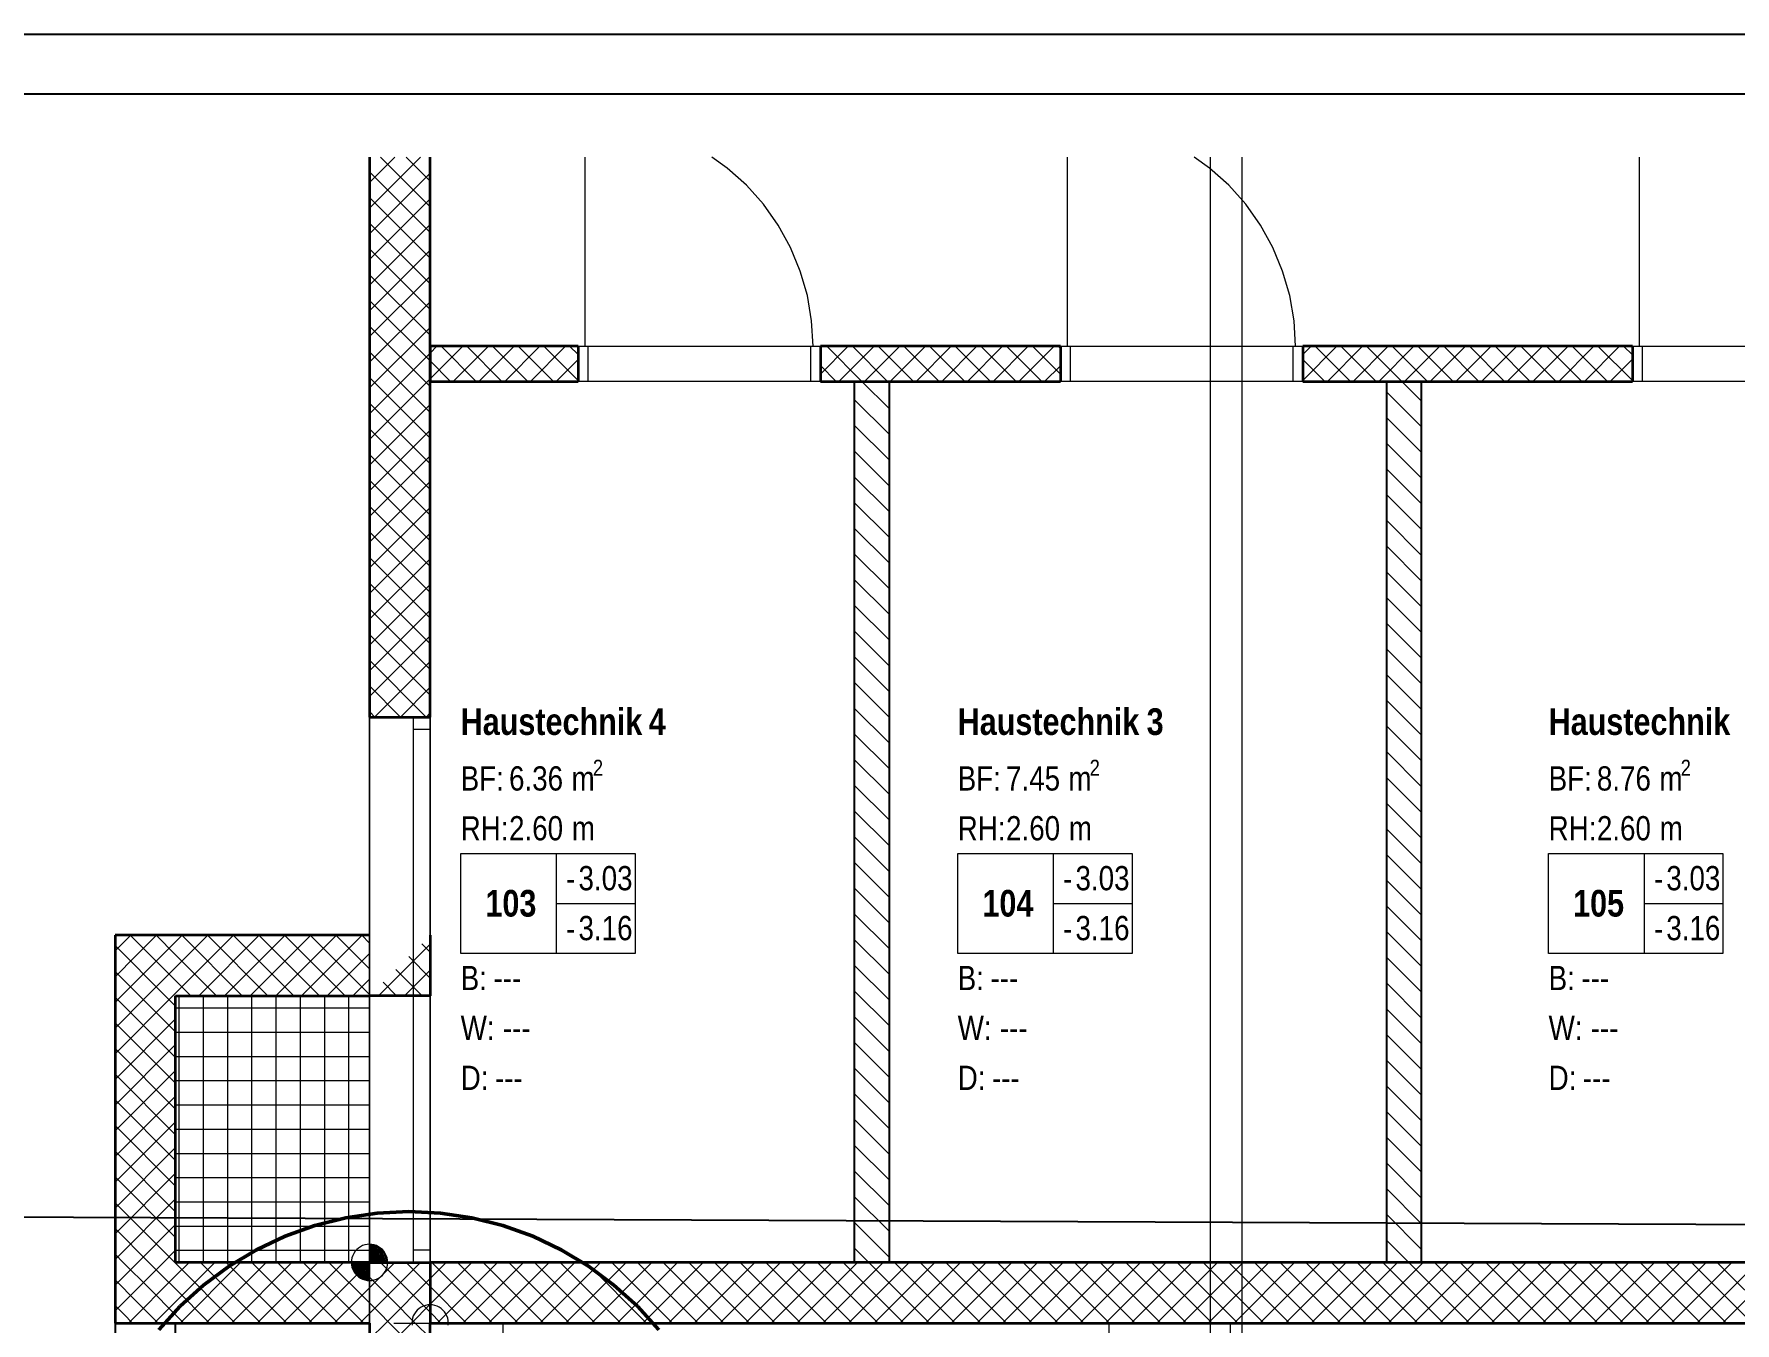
# Model space of a CAD drawing. Extents: x 885 to 2021, y 330 to 1122.
# Drawn here: x 1500.2 to 1640.5, y 849.6 to 956 of the extents above; entities that cross this region are included whole.
import ezdxf
from ezdxf.lldxf.tags import DXFTag

# ---------------------------------------------------------------- set-up
doc = ezdxf.new("R2010")
doc.units = 0
doc.layers.get('0').update_dxf_attribs({"lineweight": 18})
for name, color, linetype, lineweight in [('- Revision Neu', 7, 'Continuous', 25), ('000-3 Kataster Parzellengrenzen', 7, 'Continuous', 25), ('010 Aussenwände', 7, 'Continuous', 25), ('010 Aussenwände Abbruch', 7, 'Continuous', 25), ('010 Aussenwände Bauteilschraffuren', 7, 'Continuous', 25), ('010 Fenster', 7, 'Continuous', 25), ('010 Türen', 7, 'Continuous', 25), ('015 Innenwände', 7, 'Continuous', 25), ('015 Innenwände Bauteilschraffuren', 7, 'Continuous', 25), ('015 Innenwände Bauteilschraffuren Neu', 7, 'Continuous', 25), ('015 Innenwände Neu', 7, 'Continuous', 25), ('027 Oberhalb', 7, 'Continuous', 25), ('030 Bodenaufbauten', 7, 'Continuous', 25), ('035 Decken', 7, 'Continuous', 25), ('035 Decken Abbruch', 7, 'Continuous', 25), ('060 Möbel Einbau', 7, 'Continuous', 25), ('080 Raum Innen Kontur', 7, 'Continuous', 25), ('080 Raum Innen Kontur Neu', 7, 'Continuous', 25), ('080 Raum Innen Text', 7, 'Continuous', 25), ('080 Raum Innen Textrahmen', 7, 'Continuous', 25), ('111 Bemassung Ausführung Koten', 7, 'Continuous', 25)]:
    doc.layers.add(name, color=color, linetype=linetype, lineweight=lineweight)
doc.layers.add('GP_Kopf', color=7, linetype='Continuous', lineweight=25, true_color=0xffff80)
doc.styles.get("Standard").update_dxf_attribs({"font": 'arial.ttf'})
tags = doc.linetypes.add('Blase - eng', pattern='A,0,[2,5773_032 -1.UG1.shx,S=0.003987,R=0,X=-6.43284e-05,Y=0.012246],-0.5,0', length=0.5).pattern_tags.tags
tags[14:15] = [DXFTag(74, 4), DXFTag(75, 0), DXFTag(340, '0'), DXFTag(46, 1.0), DXFTag(50, 0.0), DXFTag(44, 0.0), DXFTag(45, 0.0)]
tags[12:13] = [DXFTag(74, 4), DXFTag(75, 0), DXFTag(340, '0'), DXFTag(46, 1.0), DXFTag(50, 0.0), DXFTag(44, 0.0), DXFTag(45, 0.0)]
tags = doc.linetypes.add('Strich 2_1mm', pattern=[0.003, 0.002, -0.001]).pattern_tags.tags
tags[6:7] = [DXFTag(74, 4), DXFTag(75, 0), DXFTag(340, '0'), DXFTag(46, 1.0), DXFTag(50, 0.0), DXFTag(44, 0.0), DXFTag(45, 0.0)]
tags[4:5] = [DXFTag(74, 4), DXFTag(75, 0), DXFTag(340, '0'), DXFTag(46, 1.0), DXFTag(50, 0.0), DXFTag(44, 0.0), DXFTag(45, 0.0)]
tags = doc.linetypes.add('Strich 3_1mm Kanten', pattern=[0.004, 0.003, -0.001]).pattern_tags.tags
tags[6:7] = [DXFTag(74, 4), DXFTag(75, 0), DXFTag(340, '0'), DXFTag(46, 1.0), DXFTag(50, 0.0), DXFTag(44, 0.0), DXFTag(45, 0.0)]
tags[4:5] = [DXFTag(74, 4), DXFTag(75, 0), DXFTag(340, '0'), DXFTag(46, 1.0), DXFTag(50, 0.0), DXFTag(44, 0.0), DXFTag(45, 0.0)]
tags = doc.linetypes.add('Strichpunkt 3_1_1mm Achsen', pattern=[0.005, 0.003, -0.001, 0, -0.001]).pattern_tags.tags
tags[10:11] = [DXFTag(74, 4), DXFTag(75, 0), DXFTag(340, '0'), DXFTag(46, 1.0), DXFTag(50, 0.0), DXFTag(44, 0.0), DXFTag(45, 0.0)]
tags[8:9] = [DXFTag(74, 4), DXFTag(75, 0), DXFTag(340, '0'), DXFTag(46, 1.0), DXFTag(50, 0.0), DXFTag(44, 0.0), DXFTag(45, 0.0)]
tags[6:7] = [DXFTag(74, 4), DXFTag(75, 0), DXFTag(340, '0'), DXFTag(46, 1.0), DXFTag(50, 0.0), DXFTag(44, 0.0), DXFTag(45, 0.0)]
tags[4:5] = [DXFTag(74, 4), DXFTag(75, 0), DXFTag(340, '0'), DXFTag(46, 1.0), DXFTag(50, 0.0), DXFTag(44, 0.0), DXFTag(45, 0.0)]
tags = doc.linetypes.add('Strichpunkt 6_2_2mm Schnitt', pattern=[0.5, 0.3, -0.1, 0, -0.1]).pattern_tags.tags
tags[10:11] = [DXFTag(74, 4), DXFTag(75, 0), DXFTag(340, '0'), DXFTag(46, 1.0), DXFTag(50, 0.0), DXFTag(44, 0.0), DXFTag(45, 0.0)]
tags[8:9] = [DXFTag(74, 4), DXFTag(75, 0), DXFTag(340, '0'), DXFTag(46, 1.0), DXFTag(50, 0.0), DXFTag(44, 0.0), DXFTag(45, 0.0)]
tags[6:7] = [DXFTag(74, 4), DXFTag(75, 0), DXFTag(340, '0'), DXFTag(46, 1.0), DXFTag(50, 0.0), DXFTag(44, 0.0), DXFTag(45, 0.0)]
tags[4:5] = [DXFTag(74, 4), DXFTag(75, 0), DXFTag(340, '0'), DXFTag(46, 1.0), DXFTag(50, 0.0), DXFTag(44, 0.0), DXFTag(45, 0.0)]
tags = doc.linetypes.add('Unsichtbare Linie', pattern='A,0,[1,5773_032 -1.UG1.shx,S=10,R=0,X=0,Y=0],-10,0', length=10).pattern_tags.tags
tags[14:15] = [DXFTag(74, 4), DXFTag(75, 0), DXFTag(340, '0'), DXFTag(46, 1.0), DXFTag(50, 0.0), DXFTag(44, 0.0), DXFTag(45, 0.0)]
tags[12:13] = [DXFTag(74, 4), DXFTag(75, 0), DXFTag(340, '0'), DXFTag(46, 1.0), DXFTag(50, 0.0), DXFTag(44, 0.0), DXFTag(45, 0.0)]

# ---------------------------------------------------------------- blocks, each defined once
blk = doc.blocks.new('Polygon-A0T8DHY5AL', base_point=(891.37, 366.97))
at = {"color": 0, "linetype": 'ByBlock', "lineweight": -2, "ltscale": 0.25}
blk.add_line((891.37, 951.03), (1931.37, 951.03), dxfattribs=at)
blk = doc.blocks.new('Polygon-A0T8DHY7AL', base_point=(886.37, 361.97))
at = {"color": 0, "linetype": 'ByBlock', "lineweight": -2, "ltscale": 0.25}
blk.add_line((886.37, 955.97), (1936.37, 955.97), dxfattribs=at)
blk = doc.blocks.new('Referenz-A0T8DHYUAL', base_point=(896.59, 372.19))
at = {"layer": '- Revision Neu', "color": 0, "linetype": 'Blase - eng', "lineweight": 50, "ltscale": 0.125}
for p, q in [((1523.37, 857.64), (1520.91, 856.76)), ((1525.92, 858.28), (1523.37, 857.64)), ((1528.51, 858.66), (1525.92, 858.28)), ((1531.12, 858.79), (1528.51, 858.66)), ((1533.74, 858.66), (1531.12, 858.79)), ((1536.33, 858.28), (1533.74, 858.66)), ((1538.87, 857.64), (1536.33, 858.28)), ((1541.34, 856.76), (1538.87, 857.64)), ((1520.91, 856.76), (1518.54, 855.64)), ((1543.7, 855.64), (1541.34, 856.76)), ((1518.54, 855.64), (1516.29, 854.29)), ((1545.95, 854.29), (1543.7, 855.64)), ((1516.29, 854.29), (1514.19, 852.73)), ((1548.05, 852.73), (1545.95, 854.29)), ((1514.19, 852.73), (1512.25, 850.98)), ((1549.99, 850.98), (1548.05, 852.73)), ((1512.25, 850.98), (1510.49, 849.03)), ((1551.75, 849.03), (1549.99, 850.98))]:
    blk.add_line(p, q, dxfattribs=at)
at = {"layer": '000-3 Kataster Parzellengrenzen', "color": 0, "linetype": 'Continuous', "lineweight": -2, "ltscale": 0.0625}
blk.add_line((1490.82, 858.39), (1721.15, 857.38), dxfattribs=at)
blk.add_line((1490.82, 858.39), (1721.15, 857.38), dxfattribs=at)
at = {"layer": '010 Aussenwände', "color": 0, "lineweight": 35}
for p, q in [((1527.88, 881.6), (1506.88, 881.6)), ((1506.88, 881.6), (1506.88, 876.6)), ((1532.88, 881.6), (1532.88, 876.6)), ((1506.88, 876.6), (1506.88, 849.6)), ((1511.88, 876.6), (1527.88, 876.6)), ((1511.88, 854.6), (1511.88, 876.6)), ((1532.88, 876.6), (1527.88, 876.6)), ((1532.88, 876.6), (1527.88, 876.6)), ((1527.88, 854.6), (1511.88, 854.6)), ((1506.88, 849.6), (1511.88, 849.6)), ((1511.88, 849.6), (1527.88, 849.6))]:
    blk.add_line(p, q, dxfattribs=at)
at = {"layer": '010 Aussenwände', "color": 0, "linetype": 'Strichpunkt 3_1_1mm Achsen', "lineweight": 13, "ltscale": 0.0169}
for p, q in [((1527.88, 876.6), (1527.88, 854.6)), ((1532.88, 854.6), (1532.88, 876.6)), ((1527.88, 854.6), (1532.88, 854.6))]:
    blk.add_line(p, q, dxfattribs=at)
at = {"layer": '010 Aussenwände Abbruch', "color": 0, "linetype": 'Strich 2_1mm', "lineweight": -2, "ltscale": 0.0625}
for p, q in [((1506.88, 849.6), (1506.88, 799.6)), ((1506.88, 849.6), (1511.88, 849.6)), ((1511.88, 804.6), (1511.88, 849.6))]:
    blk.add_line(p, q, dxfattribs=at)
at = {"layer": '010 Aussenwände Bauteilschraffuren', "color": 0, "linetype": 'Continuous', "lineweight": 13, "ltscale": 0.0169}
for p, q in [((1507.53, 880.95), (1508.18, 881.6)), ((1511.88, 877.86), (1508.14, 881.6)), ((1508.59, 879.89), (1510.3, 881.6)), ((1511.88, 879.98), (1510.26, 881.6)), ((1511.88, 881.06), (1512.42, 881.6)), ((1511.88, 878.94), (1514.54, 881.6)), ((1511.88, 876.82), (1516.66, 881.6)), ((1517.38, 876.6), (1512.38, 881.6)), ((1513.78, 876.6), (1518.78, 881.6)), ((1519.5, 876.6), (1514.5, 881.6)), ((1515.91, 876.6), (1520.91, 881.6)), ((1521.62, 876.6), (1516.62, 881.6)), ((1518.03, 876.6), (1523.03, 881.6)), ((1523.74, 876.6), (1518.74, 881.6)), ((1520.15, 876.6), (1525.15, 881.6)), ((1525.87, 876.6), (1520.87, 881.6)), ((1522.27, 876.6), (1527.27, 881.6)), ((1527.88, 876.71), (1522.99, 881.6)), ((1527.88, 878.83), (1525.11, 881.6)), ((1527.88, 880.95), (1527.23, 881.6)), ((1506.88, 880.3), (1507.53, 880.95)), ((1511.02, 876.6), (1506.88, 880.74)), ((1509.65, 878.83), (1511.88, 881.06)), ((1524.39, 876.6), (1527.88, 880.09)), ((1528.63, 876.6), (1532.88, 880.85)), ((1532.88, 880.2), (1532.18, 880.9)), ((1506.88, 878.18), (1508.59, 879.89)), ((1508.89, 876.6), (1506.88, 878.62)), ((1507.42, 876.6), (1509.65, 878.83)), ((1510.71, 877.77), (1511.88, 878.94)), ((1515.26, 876.6), (1511.88, 879.98)), ((1532.23, 876.6), (1530.05, 878.78)), ((1530.76, 876.6), (1532.88, 878.73)), ((1532.88, 878.07), (1531.11, 879.84)), ((1509.54, 876.6), (1510.71, 877.77)), ((1513.14, 876.6), (1511.88, 877.86)), ((1526.51, 876.6), (1527.88, 877.97)), ((1530.11, 876.6), (1528.99, 877.72)), ((1506.88, 876.06), (1507.42, 876.6)), ((1506.88, 873.94), (1509.54, 876.6)), ((1506.88, 871.82), (1511.66, 876.6)), ((1511.88, 871.5), (1506.88, 876.5)), ((1511.88, 873.62), (1508.89, 876.6)), ((1511.88, 875.74), (1511.02, 876.6)), ((1511.66, 876.6), (1511.77, 876.71)), ((1511.77, 876.71), (1511.88, 876.82)), ((1527.99, 876.6), (1527.93, 876.66)), ((1532.88, 876.6), (1532.88, 876.6)), ((1506.88, 869.7), (1511.88, 874.7)), ((1511.88, 869.38), (1506.88, 874.38)), ((1506.88, 867.57), (1511.88, 872.57)), ((1511.88, 867.26), (1506.88, 872.26)), ((1506.88, 865.45), (1511.88, 870.45)), ((1511.88, 865.13), (1506.88, 870.13)), ((1506.88, 863.33), (1511.88, 868.33)), ((1511.88, 863.01), (1506.88, 868.01)), ((1506.88, 861.21), (1511.88, 866.21)), ((1511.88, 860.89), (1506.88, 865.89)), ((1506.88, 859.09), (1511.88, 864.09)), ((1511.88, 858.77), (1506.88, 863.77)), ((1506.88, 856.97), (1511.88, 861.97)), ((1511.88, 856.65), (1506.88, 861.65)), ((1506.88, 854.85), (1511.88, 859.85)), ((1511.8, 854.6), (1506.88, 859.53)), ((1508.76, 854.6), (1511.88, 857.73)), ((1509.68, 854.6), (1506.88, 857.41)), ((1507.56, 854.6), (1506.88, 855.28)), ((1510.88, 854.6), (1511.88, 855.6)), ((1506.88, 852.73), (1508.76, 854.6)), ((1506.88, 850.6), (1510.88, 854.6)), ((1509.72, 852.44), (1507.56, 854.6)), ((1508, 849.6), (1511.88, 853.48)), ((1510.78, 853.5), (1509.68, 854.6)), ((1511.88, 852.41), (1510.78, 853.5)), ((1511.84, 854.57), (1511.8, 854.6)), ((1511.88, 854.53), (1511.84, 854.57)), ((1511.88, 853.48), (1513, 854.6)), ((1511.88, 851.36), (1515.12, 854.6)), ((1516.8, 849.6), (1511.88, 854.53)), ((1512.24, 849.6), (1517.24, 854.6)), ((1518.92, 849.6), (1513.92, 854.6)), ((1514.36, 849.6), (1519.36, 854.6)), ((1521.05, 849.6), (1516.05, 854.6)), ((1516.48, 849.6), (1521.48, 854.6)), ((1523.17, 849.6), (1518.17, 854.6)), ((1518.6, 849.6), (1523.6, 854.6)), ((1525.29, 849.6), (1520.29, 854.6)), ((1520.73, 849.6), (1525.73, 854.6)), ((1527.41, 849.6), (1522.41, 854.6)), ((1522.85, 849.6), (1527.85, 854.6)), ((1527.88, 851.26), (1524.53, 854.6)), ((1527.88, 853.38), (1526.65, 854.6)), ((1527.88, 852.51), (1529.97, 854.6)), ((1527.88, 850.39), (1532.09, 854.6)), ((1529.77, 851.49), (1527.88, 853.38)), ((1530.83, 852.55), (1528.77, 854.6)), ((1531.89, 853.61), (1530.89, 854.6)), ((1532.88, 852.62), (1531.89, 853.61)), ((1508.66, 851.38), (1506.88, 853.16)), ((1511.88, 850.28), (1509.72, 852.44)), ((1514.68, 849.6), (1511.88, 852.41)), ((1524.97, 849.6), (1527.88, 852.51)), ((1529.21, 849.6), (1532.88, 853.27)), ((1532.88, 850.5), (1530.83, 852.55)), ((1507.6, 850.32), (1506.88, 851.04)), ((1510.44, 849.6), (1508.66, 851.38)), ((1510.12, 849.6), (1511.88, 851.36)), ((1528.7, 850.43), (1527.88, 851.26)), ((1531.65, 849.6), (1529.77, 851.49)), ((1531.33, 849.6), (1532.88, 851.15)), ((1508.32, 849.6), (1507.6, 850.32)), ((1512.56, 849.6), (1511.88, 850.28)), ((1527.09, 849.6), (1527.88, 850.39)), ((1529.53, 849.6), (1528.7, 850.43))]:
    blk.add_line(p, q, dxfattribs=at)
at = {"layer": '010 Fenster', "color": 0, "lineweight": 35}
for p, q in [((1527.88, 899.6), (1531.48, 899.6)), ((1531.48, 899.6), (1532.88, 899.6)), ((1531.48, 899.6), (1532.88, 899.6)), ((1527.88, 854.6), (1531.48, 854.6)), ((1531.48, 854.6), (1532.88, 854.6)), ((1531.48, 854.6), (1532.88, 854.6))]:
    blk.add_line(p, q, dxfattribs=at)
at = {"layer": '010 Fenster', "color": 0, "lineweight": 13}
for p, q in [((1527.88, 854.6), (1527.88, 899.6)), ((1531.48, 899.6), (1531.48, 898.6)), ((1531.48, 898.6), (1531.48, 855.6)), ((1531.48, 898.6), (1532.88, 898.6)), ((1532.88, 898.6), (1532.88, 899.6)), ((1532.88, 854.6), (1532.88, 899.6)), ((1532.88, 855.6), (1532.88, 898.6)), ((1531.48, 855.6), (1531.48, 854.6)), ((1532.88, 855.6), (1531.48, 855.6)), ((1532.88, 854.6), (1532.88, 855.6))]:
    blk.add_line(p, q, dxfattribs=at)
at = {"layer": '010 Türen', "color": 0, "lineweight": 13}
for p, q in [((1545.68, 930.2), (1545.68, 945.81)), ((1585.48, 930.2), (1585.48, 945.81)), ((1632.68, 930.2), (1632.68, 945.81)), ((1545.08, 930.2), (1545.88, 930.2)), ((1545.08, 927.3), (1545.08, 930.2)), ((1545.88, 930.2), (1545.88, 927.3)), ((1564.28, 927.3), (1564.28, 930.2)), ((1564.28, 930.2), (1565.08, 930.2)), ((1565.08, 930.2), (1565.08, 927.3)), ((1584.88, 927.3), (1584.88, 930.2)), ((1584.88, 930.2), (1585.68, 930.2)), ((1585.68, 930.2), (1585.68, 927.3)), ((1604.08, 930.2), (1604.88, 930.2)), ((1604.08, 927.3), (1604.08, 930.2)), ((1604.88, 930.2), (1604.88, 927.3)), ((1632.08, 930.2), (1632.88, 930.2)), ((1632.08, 927.3), (1632.08, 930.2)), ((1632.88, 930.2), (1632.88, 927.3)), ((1545.88, 927.3), (1545.08, 927.3)), ((1565.08, 927.3), (1564.28, 927.3)), ((1585.68, 927.3), (1584.88, 927.3)), ((1604.88, 927.3), (1604.08, 927.3)), ((1632.88, 927.3), (1632.08, 927.3))]:
    blk.add_line(p, q, dxfattribs=at)
at = {"layer": '010 Türen', "color": 0, "linetype": 'Continuous', "lineweight": 13, "ltscale": 0.0169}
for p, q in [((1557.4, 944.9), (1556.12, 945.81)), ((1558.97, 943.5), (1557.4, 944.9)), ((1597.2, 944.9), (1595.92, 945.81)), ((1598.77, 943.5), (1597.2, 944.9)), ((1560.38, 941.92), (1558.97, 943.5)), ((1600.18, 941.92), (1598.77, 943.5)), ((1561.6, 940.2), (1560.38, 941.92)), ((1601.4, 940.2), (1600.18, 941.92)), ((1562.62, 938.36), (1561.6, 940.2)), ((1602.42, 938.36), (1601.4, 940.2)), ((1563.42, 936.41), (1562.62, 938.36)), ((1603.22, 936.41), (1602.42, 938.36)), ((1564.01, 934.39), (1563.42, 936.41)), ((1603.81, 934.39), (1603.22, 936.41)), ((1564.36, 932.31), (1564.01, 934.39)), ((1604.16, 932.31), (1603.81, 934.39)), ((1564.48, 930.2), (1564.36, 932.31)), ((1604.28, 930.2), (1604.16, 932.31))]:
    blk.add_line(p, q, dxfattribs=at)
at = {"layer": '010 Türen', "color": 0, "lineweight": 35}
for p, q in [((1545.08, 930.2), (1545.08, 927.3)), ((1545.08, 930.2), (1545.08, 927.3)), ((1565.08, 930.2), (1565.08, 927.3)), ((1565.08, 930.2), (1565.08, 927.3)), ((1584.88, 930.2), (1584.88, 927.3)), ((1584.88, 930.2), (1584.88, 927.3)), ((1604.88, 930.2), (1604.88, 927.3)), ((1604.88, 930.2), (1604.88, 927.3)), ((1632.08, 930.2), (1632.08, 927.3)), ((1632.08, 930.2), (1632.08, 927.3))]:
    blk.add_line(p, q, dxfattribs=at)
at = {"layer": '015 Innenwände', "color": 0, "lineweight": 35}
for p, q in [((1527.88, 945.81), (1527.88, 899.6)), ((1532.88, 899.6), (1532.88, 945.81)), ((1532.88, 930.2), (1532.88, 927.3)), ((1545.08, 930.2), (1532.88, 930.2)), ((1545.08, 930.2), (1545.08, 927.3)), ((1584.88, 930.2), (1565.08, 930.2)), ((1565.08, 930.2), (1565.08, 927.3)), ((1584.88, 930.2), (1584.88, 927.3)), ((1632.08, 930.2), (1604.88, 930.2)), ((1604.88, 930.2), (1604.88, 927.3)), ((1632.08, 930.2), (1632.08, 927.3)), ((1532.88, 927.3), (1545.08, 927.3)), ((1565.08, 927.3), (1584.88, 927.3)), ((1604.88, 927.3), (1632.08, 927.3)), ((1527.88, 899.6), (1531.48, 899.6)), ((1531.48, 899.6), (1532.88, 899.6)), ((1527.88, 854.6), (1531.48, 854.6)), ((1531.48, 854.6), (1532.88, 854.6)), ((1532.88, 854.6), (1532.88, 849.6)), ((1532.88, 854.6), (1532.88, 849.6)), ((1721.15, 854.6), (1532.88, 854.6)), ((1532.88, 849.6), (1721.15, 849.6))]:
    blk.add_line(p, q, dxfattribs=at)
at = {"layer": '015 Innenwände', "color": 0, "lineweight": -2}
for p, q in [((1570.78, 927.3), (1567.88, 927.3)), ((1567.88, 927.3), (1567.88, 854.6)), ((1570.78, 854.6), (1570.78, 927.3)), ((1614.68, 927.3), (1611.78, 927.3)), ((1611.78, 927.3), (1611.78, 854.6)), ((1614.68, 854.6), (1614.68, 927.3)), ((1567.88, 854.6), (1570.78, 854.6)), ((1611.78, 854.6), (1614.68, 854.6))]:
    blk.add_line(p, q, dxfattribs=at)
at = {"layer": '015 Innenwände Bauteilschraffuren', "color": 0, "linetype": 'Continuous', "lineweight": 13, "ltscale": 0.0169}
for p, q in [((1527.88, 943.73), (1529.96, 945.81)), ((1527.88, 941.61), (1532.08, 945.81)), ((1532.88, 939.59), (1527.88, 944.59)), ((1532.88, 941.71), (1528.78, 945.81)), ((1532.88, 943.84), (1530.9, 945.81)), ((1527.88, 939.49), (1532.88, 944.49)), ((1532.88, 937.47), (1527.88, 942.47)), ((1527.88, 937.37), (1532.88, 942.37)), ((1532.88, 935.35), (1527.88, 940.35)), ((1527.88, 935.24), (1532.88, 940.24)), ((1532.88, 933.23), (1527.88, 938.23)), ((1527.88, 933.12), (1532.88, 938.12)), ((1532.88, 931.11), (1527.88, 936.11)), ((1527.88, 931), (1532.88, 936)), ((1532.88, 928.99), (1527.88, 933.99)), ((1527.88, 928.88), (1532.88, 933.88)), ((1532.88, 926.87), (1527.88, 931.87)), ((1527.88, 926.76), (1532.88, 931.76)), ((1532.88, 924.74), (1527.88, 929.74)), ((1527.88, 924.64), (1532.88, 929.64)), ((1532.88, 929.64), (1533.44, 930.2)), ((1532.88, 927.52), (1535.57, 930.2)), ((1536.68, 927.3), (1533.78, 930.2)), ((1534.79, 927.3), (1537.69, 930.2)), ((1538.8, 927.3), (1535.9, 930.2)), ((1536.91, 927.3), (1539.81, 930.2)), ((1540.93, 927.3), (1538.03, 930.2)), ((1539.03, 927.3), (1541.93, 930.2)), ((1543.05, 927.3), (1540.15, 930.2)), ((1541.15, 927.3), (1544.05, 930.2)), ((1545.08, 927.39), (1542.27, 930.2)), ((1545.08, 929.51), (1544.39, 930.2)), ((1565.08, 930.02), (1565.26, 930.2)), ((1565.08, 927.9), (1567.38, 930.2)), ((1568.5, 927.3), (1565.6, 930.2)), ((1566.61, 927.3), (1569.51, 930.2)), ((1570.62, 927.3), (1567.72, 930.2)), ((1568.73, 927.3), (1571.63, 930.2)), ((1572.75, 927.3), (1569.85, 930.2)), ((1570.85, 927.3), (1573.75, 930.2)), ((1574.87, 927.3), (1571.97, 930.2)), ((1572.97, 927.3), (1575.87, 930.2)), ((1576.99, 927.3), (1574.09, 930.2)), ((1575.09, 927.3), (1577.99, 930.2)), ((1579.11, 927.3), (1576.21, 930.2)), ((1577.21, 927.3), (1580.11, 930.2)), ((1581.23, 927.3), (1578.33, 930.2)), ((1579.33, 927.3), (1582.23, 930.2)), ((1583.35, 927.3), (1580.45, 930.2)), ((1581.46, 927.3), (1584.36, 930.2)), ((1584.88, 927.9), (1582.57, 930.2)), ((1584.88, 930.02), (1584.7, 930.2)), ((1604.88, 929.51), (1605.57, 930.2)), ((1604.88, 927.39), (1607.69, 930.2)), ((1608.81, 927.3), (1605.91, 930.2)), ((1606.91, 927.3), (1609.81, 930.2)), ((1610.93, 927.3), (1608.03, 930.2)), ((1609.03, 927.3), (1611.93, 930.2)), ((1613.05, 927.3), (1610.15, 930.2)), ((1611.15, 927.3), (1614.05, 930.2)), ((1615.17, 927.3), (1612.27, 930.2)), ((1613.28, 927.3), (1616.18, 930.2)), ((1617.29, 927.3), (1614.39, 930.2)), ((1615.4, 927.3), (1618.3, 930.2)), ((1619.42, 927.3), (1616.52, 930.2)), ((1617.52, 927.3), (1620.42, 930.2)), ((1621.54, 927.3), (1618.64, 930.2)), ((1619.64, 927.3), (1622.54, 930.2)), ((1623.66, 927.3), (1620.76, 930.2)), ((1621.76, 927.3), (1624.66, 930.2)), ((1625.78, 927.3), (1622.88, 930.2)), ((1623.88, 927.3), (1626.78, 930.2)), ((1627.9, 927.3), (1625, 930.2)), ((1626, 927.3), (1628.9, 930.2)), ((1630.02, 927.3), (1627.12, 930.2)), ((1628.12, 927.3), (1631.02, 930.2)), ((1632.08, 927.37), (1629.24, 930.2)), ((1630.25, 927.3), (1632.08, 929.14)), ((1632.08, 929.49), (1631.36, 930.2)), ((1534.56, 927.3), (1532.88, 928.99)), ((1543.27, 927.3), (1545.08, 929.11)), ((1566.38, 927.3), (1565.08, 928.61)), ((1583.58, 927.3), (1584.88, 928.6)), ((1606.69, 927.3), (1604.88, 929.11)), ((1532.88, 922.62), (1527.88, 927.62)), ((1527.88, 922.52), (1532.88, 927.52)), ((1568.5, 927.3), (1570.78, 925.03)), ((1570.62, 927.3), (1570.78, 927.15)), ((1611.78, 926.45), (1614.68, 923.55)), ((1613.05, 927.3), (1614.68, 925.68)), ((1532.88, 920.5), (1527.88, 925.5)), ((1527.88, 920.39), (1532.88, 925.39)), ((1567.88, 925.81), (1570.78, 922.91)), ((1567.88, 923.69), (1570.78, 920.79)), ((1611.78, 924.33), (1614.68, 921.43)), ((1532.88, 918.38), (1527.88, 923.38)), ((1527.88, 918.27), (1532.88, 923.27)), ((1611.78, 922.21), (1614.68, 919.31)), ((1532.88, 916.26), (1527.88, 921.26)), ((1527.88, 916.15), (1532.88, 921.15)), ((1567.88, 921.56), (1570.78, 918.66)), ((1567.88, 919.44), (1570.78, 916.54)), ((1611.78, 920.09), (1614.68, 917.19)), ((1532.88, 914.14), (1527.88, 919.14)), ((1527.88, 914.03), (1532.88, 919.03)), ((1611.78, 917.97), (1614.68, 915.07)), ((1532.88, 912.02), (1527.88, 917.02)), ((1527.88, 911.91), (1532.88, 916.91)), ((1567.88, 917.32), (1570.78, 914.42)), ((1567.88, 915.2), (1570.78, 912.3)), ((1611.78, 915.85), (1614.68, 912.95)), ((1532.88, 909.89), (1527.88, 914.89)), ((1527.88, 909.79), (1532.88, 914.79)), ((1611.78, 913.73), (1614.68, 910.83)), ((1532.88, 907.77), (1527.88, 912.77)), ((1527.88, 907.67), (1532.88, 912.67)), ((1567.88, 913.08), (1570.78, 910.18)), ((1567.88, 910.96), (1570.78, 908.06)), ((1611.78, 911.6), (1614.68, 908.7)), ((1532.88, 905.65), (1527.88, 910.65)), ((1527.88, 905.55), (1532.88, 910.55)), ((1532.88, 903.53), (1527.88, 908.53)), ((1527.88, 903.42), (1532.88, 908.42)), ((1567.88, 908.84), (1570.78, 905.94)), ((1611.78, 909.48), (1614.68, 906.58)), ((1567.88, 906.71), (1570.78, 903.81)), ((1611.78, 907.36), (1614.68, 904.46)), ((1532.88, 901.41), (1527.88, 906.41)), ((1527.88, 901.3), (1532.88, 906.3)), ((1532.56, 899.6), (1527.88, 904.29)), ((1528.3, 899.6), (1532.88, 904.18)), ((1567.88, 904.59), (1570.78, 901.69)), ((1611.78, 905.24), (1614.68, 902.34)), ((1567.88, 902.47), (1570.78, 899.57)), ((1611.78, 903.12), (1614.68, 900.22)), ((1530.44, 899.6), (1527.88, 902.17)), ((1530.42, 899.6), (1532.88, 902.06)), ((1528.32, 899.6), (1527.88, 900.05)), ((1532.54, 899.6), (1532.88, 899.94)), ((1567.88, 900.35), (1570.78, 897.45)), ((1611.78, 901), (1614.68, 898.1)), ((1611.78, 898.88), (1614.68, 895.98)), ((1567.88, 898.23), (1570.78, 895.33)), ((1567.88, 896.11), (1570.78, 893.21)), ((1611.78, 896.76), (1614.68, 893.86)), ((1611.78, 894.63), (1614.68, 891.73)), ((1567.88, 893.99), (1570.78, 891.09)), ((1567.88, 891.87), (1570.78, 888.97)), ((1611.78, 892.51), (1614.68, 889.61)), ((1611.78, 890.39), (1614.68, 887.49)), ((1567.88, 889.74), (1570.78, 886.84)), ((1567.88, 887.62), (1570.78, 884.72)), ((1611.78, 888.27), (1614.68, 885.37)), ((1611.78, 886.15), (1614.68, 883.25)), ((1567.88, 885.5), (1570.78, 882.6)), ((1567.88, 883.38), (1570.78, 880.48)), ((1611.78, 884.03), (1614.68, 881.13)), ((1611.78, 881.91), (1614.68, 879.01)), ((1567.88, 881.26), (1570.78, 878.36)), ((1567.88, 879.14), (1570.78, 876.24)), ((1611.78, 879.79), (1614.68, 876.89)), ((1611.78, 877.66), (1614.68, 874.76)), ((1567.88, 877.02), (1570.78, 874.12)), ((1567.88, 874.89), (1570.78, 871.99)), ((1611.78, 875.54), (1614.68, 872.64)), ((1611.78, 873.42), (1614.68, 870.52)), ((1567.88, 872.77), (1570.78, 869.87)), ((1567.88, 870.65), (1570.78, 867.75)), ((1611.78, 871.3), (1614.68, 868.4)), ((1611.78, 869.18), (1614.68, 866.28)), ((1567.88, 868.53), (1570.78, 865.63)), ((1567.88, 866.41), (1570.78, 863.51)), ((1611.78, 867.06), (1614.68, 864.16)), ((1611.78, 864.94), (1614.68, 862.04)), ((1567.88, 864.29), (1570.78, 861.39)), ((1567.88, 862.17), (1570.78, 859.27)), ((1611.78, 862.81), (1614.68, 859.91)), ((1611.78, 860.69), (1614.68, 857.79)), ((1567.88, 860.05), (1570.78, 857.15)), ((1567.88, 857.92), (1570.78, 855.02)), ((1611.78, 858.57), (1614.68, 855.67)), ((1611.78, 856.45), (1613.63, 854.6)), ((1567.88, 855.8), (1569.08, 854.6)), ((1532.88, 853.27), (1534.21, 854.6)), ((1532.88, 851.15), (1536.33, 854.6)), ((1538.02, 849.6), (1533.02, 854.6)), ((1533.45, 849.6), (1538.45, 854.6)), ((1540.14, 849.6), (1535.14, 854.6)), ((1535.58, 849.6), (1540.58, 854.6)), ((1542.26, 849.6), (1537.26, 854.6)), ((1537.7, 849.6), (1542.7, 854.6)), ((1544.38, 849.6), (1539.38, 854.6)), ((1539.82, 849.6), (1544.82, 854.6)), ((1546.5, 849.6), (1541.5, 854.6)), ((1541.94, 849.6), (1546.94, 854.6)), ((1548.62, 849.6), (1543.62, 854.6)), ((1544.06, 849.6), (1549.06, 854.6)), ((1550.74, 849.6), (1545.74, 854.6)), ((1546.18, 849.6), (1551.18, 854.6)), ((1552.87, 849.6), (1547.87, 854.6)), ((1548.3, 849.6), (1553.3, 854.6)), ((1554.99, 849.6), (1549.99, 854.6)), ((1550.42, 849.6), (1555.42, 854.6)), ((1557.11, 849.6), (1552.11, 854.6)), ((1552.55, 849.6), (1557.55, 854.6)), ((1559.23, 849.6), (1554.23, 854.6)), ((1554.67, 849.6), (1559.67, 854.6)), ((1561.35, 849.6), (1556.35, 854.6)), ((1556.79, 849.6), (1561.79, 854.6)), ((1563.47, 849.6), (1558.47, 854.6)), ((1558.91, 849.6), (1563.91, 854.6)), ((1565.59, 849.6), (1560.59, 854.6)), ((1561.03, 849.6), (1566.03, 854.6)), ((1567.71, 849.6), (1562.71, 854.6)), ((1563.15, 849.6), (1568.15, 854.6)), ((1569.84, 849.6), (1564.84, 854.6)), ((1565.27, 849.6), (1570.27, 854.6)), ((1571.96, 849.6), (1566.96, 854.6)), ((1567.4, 849.6), (1572.4, 854.6)), ((1574.08, 849.6), (1569.08, 854.6)), ((1569.52, 849.6), (1574.52, 854.6)), ((1576.2, 849.6), (1571.2, 854.6)), ((1571.64, 849.6), (1576.64, 854.6)), ((1578.32, 849.6), (1573.32, 854.6)), ((1573.76, 849.6), (1578.76, 854.6)), ((1580.44, 849.6), (1575.44, 854.6)), ((1575.88, 849.6), (1580.88, 854.6)), ((1582.56, 849.6), (1577.56, 854.6)), ((1578, 849.6), (1583, 854.6)), ((1584.69, 849.6), (1579.69, 854.6)), ((1580.12, 849.6), (1585.12, 854.6)), ((1586.81, 849.6), (1581.81, 854.6)), ((1582.24, 849.6), (1587.24, 854.6)), ((1588.93, 849.6), (1583.93, 854.6)), ((1584.37, 849.6), (1589.37, 854.6)), ((1591.05, 849.6), (1586.05, 854.6)), ((1586.49, 849.6), (1591.49, 854.6)), ((1593.17, 849.6), (1588.17, 854.6)), ((1588.61, 849.6), (1593.61, 854.6)), ((1595.29, 849.6), (1590.29, 854.6)), ((1590.73, 849.6), (1595.73, 854.6)), ((1597.41, 849.6), (1592.41, 854.6)), ((1592.85, 849.6), (1597.85, 854.6)), ((1599.53, 849.6), (1594.53, 854.6)), ((1594.97, 849.6), (1599.97, 854.6)), ((1601.66, 849.6), (1596.66, 854.6)), ((1597.09, 849.6), (1602.09, 854.6)), ((1603.78, 849.6), (1598.78, 854.6)), ((1599.21, 849.6), (1604.21, 854.6)), ((1605.9, 849.6), (1600.9, 854.6)), ((1601.34, 849.6), (1606.34, 854.6)), ((1608.02, 849.6), (1603.02, 854.6)), ((1603.46, 849.6), (1608.46, 854.6)), ((1610.14, 849.6), (1605.14, 854.6)), ((1605.58, 849.6), (1610.58, 854.6)), ((1612.26, 849.6), (1607.26, 854.6)), ((1607.7, 849.6), (1612.7, 854.6)), ((1614.38, 849.6), (1609.38, 854.6)), ((1609.82, 849.6), (1614.82, 854.6)), ((1616.5, 849.6), (1611.5, 854.6)), ((1611.94, 849.6), (1616.94, 854.6)), ((1618.63, 849.6), (1613.63, 854.6)), ((1614.06, 849.6), (1619.06, 854.6)), ((1620.75, 849.6), (1615.75, 854.6)), ((1616.19, 849.6), (1621.19, 854.6)), ((1622.87, 849.6), (1617.87, 854.6)), ((1618.31, 849.6), (1623.31, 854.6)), ((1624.99, 849.6), (1619.99, 854.6)), ((1620.43, 849.6), (1625.43, 854.6)), ((1627.11, 849.6), (1622.11, 854.6)), ((1622.55, 849.6), (1627.55, 854.6)), ((1629.23, 849.6), (1624.23, 854.6)), ((1624.67, 849.6), (1629.67, 854.6)), ((1631.35, 849.6), (1626.35, 854.6)), ((1626.79, 849.6), (1631.79, 854.6)), ((1633.48, 849.6), (1628.48, 854.6)), ((1628.91, 849.6), (1633.91, 854.6)), ((1635.6, 849.6), (1630.6, 854.6)), ((1631.03, 849.6), (1636.03, 854.6)), ((1637.72, 849.6), (1632.72, 854.6)), ((1633.16, 849.6), (1638.16, 854.6)), ((1639.84, 849.6), (1634.84, 854.6)), ((1635.28, 849.6), (1640.28, 854.6)), ((1641.96, 849.6), (1636.96, 854.6)), ((1637.4, 849.6), (1642.4, 854.6)), ((1644.08, 849.6), (1639.08, 854.6)), ((1639.52, 849.6), (1644.52, 854.6)), ((1535.89, 849.6), (1532.88, 852.62)), ((1533.77, 849.6), (1532.88, 850.5))]:
    blk.add_line(p, q, dxfattribs=at)
at = {"layer": '015 Innenwände Bauteilschraffuren Neu', "color": 0, "linetype": 'Continuous', "lineweight": 0, "ltscale": 0.0169}
for p, q in [((1527.88, 848.27), (1529.21, 849.6)), ((1527.88, 846.15), (1531.33, 849.6)), ((1532.88, 846.26), (1529.53, 849.6)), ((1532.88, 848.38), (1531.65, 849.6))]:
    blk.add_line(p, q, dxfattribs=at)
at = {"layer": '015 Innenwände Neu', "color": 0, "lineweight": 35}
for p, q in [((1527.88, 849.6), (1527.88, 804.6)), ((1532.88, 804.6), (1532.88, 849.6))]:
    blk.add_line(p, q, dxfattribs=at)
at = {"layer": '027 Oberhalb', "color": 0, "linetype": 'Strichpunkt 6_2_2mm Schnitt', "lineweight": 13, "ltscale": 0.0169}
blk.add_line((1597.28, 552.6), (1597.28, 945.81), dxfattribs=at)
at = {"layer": '030 Bodenaufbauten', "color": 0, "linetype": 'Unsichtbare Linie', "lineweight": 13, "ltscale": 0.0169}
for p, q in [((1532.88, 689.6), (1532.88, 849.6)), ((1532.88, 849.6), (1721.15, 849.6))]:
    blk.add_line(p, q, dxfattribs=at)
at = {"layer": '035 Decken', "color": 0, "linetype": 'Strichpunkt 3_1_1mm Achsen', "lineweight": 13, "ltscale": 0.002197}
for p, q in [((1527.88, 945.81), (1527.88, 566)), ((1599.88, 566), (1599.88, 945.81))]:
    blk.add_line(p, q, dxfattribs=at)
at = {"layer": '035 Decken', "color": 0, "linetype": 'Continuous', "lineweight": 13, "ltscale": 0.0169}
for p, q in [((1527.88, 524.6), (1527.88, 945.81)), ((1527.88, 854.6), (1527.88, 945.81)), ((1527.88, 524.6), (1527.88, 945.81)), ((1506.88, 849.6), (1506.88, 881.6)), ((1506.88, 881.6), (1527.88, 881.6)), ((1527.88, 881.6), (1527.88, 849.6)), ((1527.88, 876.6), (1511.88, 876.6)), ((1511.88, 876.6), (1511.88, 854.6)), ((1512.18, 854.6), (1512.18, 876.6)), ((1514.18, 854.6), (1514.18, 876.6)), ((1516.18, 854.6), (1516.18, 876.6)), ((1518.18, 854.6), (1518.18, 876.6)), ((1520.18, 854.6), (1520.18, 876.6)), ((1522.18, 854.6), (1522.18, 876.6)), ((1524.18, 854.6), (1524.18, 876.6)), ((1526.18, 854.6), (1526.18, 876.6)), ((1527.88, 854.6), (1527.88, 876.6)), ((1511.88, 875.6), (1527.88, 875.6)), ((1511.88, 873.6), (1527.88, 873.6)), ((1511.88, 871.6), (1527.88, 871.6)), ((1511.88, 869.6), (1527.88, 869.6)), ((1511.88, 867.6), (1527.88, 867.6)), ((1511.88, 865.6), (1527.88, 865.6)), ((1511.88, 863.6), (1527.88, 863.6)), ((1511.88, 861.6), (1527.88, 861.6)), ((1511.88, 859.6), (1527.88, 859.6)), ((1511.88, 857.6), (1527.88, 857.6)), ((1511.88, 855.6), (1527.88, 855.6)), ((1511.88, 854.6), (1527.88, 854.6)), ((1721.15, 854.6), (1527.88, 854.6)), ((1527.88, 849.6), (1506.88, 849.6))]:
    blk.add_line(p, q, dxfattribs=at)
at = {"layer": '035 Decken', "color": 0, "linetype": 'Strich 3_1mm Kanten', "lineweight": 13, "ltscale": 0.002197}
for p, q in [((1527.88, 689.6), (1527.88, 854.6)), ((1527.88, 854.6), (1721.15, 854.6))]:
    blk.add_line(p, q, dxfattribs=at)
at = {"layer": '035 Decken Abbruch', "color": 0, "linetype": 'Strich 2_1mm', "lineweight": 13, "ltscale": 0.002197}
for p, q in [((1511.88, 804.6), (1511.88, 849.6)), ((1511.88, 849.6), (1527.88, 849.6)), ((1527.88, 849.6), (1527.88, 804.6))]:
    blk.add_line(p, q, dxfattribs=at)
at = {"layer": '060 Möbel Einbau', "color": 0, "lineweight": 13}
for p, q in [((1588.88, 849.6), (1538.88, 849.6)), ((1538.88, 849.6), (1538.88, 749.6)), ((1588.88, 849.6), (1588.88, 749.6)), ((1648.88, 849.6), (1598.88, 849.6)), ((1598.88, 849.6), (1598.88, 749.6))]:
    blk.add_line(p, q, dxfattribs=at)
at = {"layer": '080 Raum Innen Kontur', "color": 0, "linetype": 'Continuous', "lineweight": 13, "ltscale": 0.0169}
for p, q in [((1532.88, 945.81), (1532.88, 930.2)), ((1532.88, 930.2), (1721.15, 930.2)), ((1532.88, 927.3), (1532.88, 854.6)), ((1567.88, 927.3), (1532.88, 927.3)), ((1567.88, 854.6), (1567.88, 927.3)), ((1570.78, 927.3), (1570.78, 854.6)), ((1611.78, 927.3), (1570.78, 927.3)), ((1611.78, 854.6), (1611.78, 927.3)), ((1614.68, 927.3), (1614.68, 854.6)), ((1662.88, 927.3), (1614.68, 927.3)), ((1532.88, 854.6), (1567.88, 854.6)), ((1570.78, 854.6), (1611.78, 854.6)), ((1614.68, 854.6), (1662.88, 854.6))]:
    blk.add_line(p, q, dxfattribs=at)
at = {"layer": '080 Raum Innen Kontur Neu', "color": 0, "linetype": 'Continuous', "lineweight": 13, "ltscale": 0.0169}
for p, q in [((1721.15, 849.6), (1532.88, 849.6)), ((1532.88, 849.6), (1532.88, 832.6))]:
    blk.add_line(p, q, dxfattribs=at)
at = {"layer": '080 Raum Innen Textrahmen', "color": 0, "lineweight": 13}
for p, q in [((1535.4, 888.34), (1549.79, 888.34)), ((1535.4, 880.1), (1535.4, 888.34)), ((1543.28, 888.34), (1543.28, 880.1)), ((1549.79, 888.34), (1549.79, 880.1)), ((1576.41, 880.1), (1576.41, 888.34)), ((1576.41, 888.34), (1590.8, 888.34)), ((1584.29, 888.34), (1584.29, 880.1)), ((1590.8, 888.34), (1590.8, 880.1)), ((1625.17, 888.34), (1639.55, 888.34)), ((1625.17, 880.1), (1625.17, 888.34)), ((1633.04, 888.34), (1633.04, 880.1)), ((1639.55, 888.34), (1639.55, 880.1)), ((1543.28, 884.22), (1549.79, 884.22)), ((1584.29, 884.22), (1590.8, 884.22)), ((1633.04, 884.22), (1639.55, 884.22)), ((1549.79, 880.1), (1535.4, 880.1)), ((1590.8, 880.1), (1576.41, 880.1)), ((1639.55, 880.1), (1625.17, 880.1))]:
    blk.add_line(p, q, dxfattribs=at)
at = {"layer": '111 Bemassung Ausführung Koten', "color": 0, "lineweight": 13}
for p, q in [((1527.88, 851.6), (1527.88, 857.6)), ((1524.88, 854.6), (1530.88, 854.6)), ((1532.88, 846.6), (1532.88, 852.6)), ((1529.88, 849.6), (1535.88, 849.6))]:
    blk.add_line(p, q, dxfattribs=at)
at = {"layer": '111 Bemassung Ausführung Koten', "color": 0, "linetype": 'Continuous', "lineweight": 13, "ltscale": 0.0169}
for p, q in [((1526.39, 854.8), (1526.38, 854.6)), ((1526.43, 854.99), (1526.39, 854.8)), ((1526.49, 855.18), (1526.43, 854.99)), ((1526.58, 855.35), (1526.49, 855.18)), ((1526.69, 855.52), (1526.58, 855.35)), ((1526.82, 855.66), (1526.69, 855.52)), ((1526.97, 855.79), (1526.82, 855.66)), ((1527.13, 855.9), (1526.97, 855.79)), ((1527.3, 855.99), (1527.13, 855.9)), ((1527.49, 856.05), (1527.3, 855.99)), ((1527.68, 856.09), (1527.49, 856.05)), ((1527.88, 856.1), (1527.68, 856.09)), ((1528.07, 856.09), (1527.88, 856.1)), ((1528.27, 856.05), (1528.07, 856.09)), ((1528.45, 855.99), (1528.27, 856.05)), ((1528.63, 855.9), (1528.45, 855.99)), ((1528.79, 855.79), (1528.63, 855.9)), ((1528.94, 855.66), (1528.79, 855.79)), ((1529.07, 855.52), (1528.94, 855.66)), ((1529.18, 855.35), (1529.07, 855.52)), ((1529.26, 855.18), (1529.18, 855.35)), ((1529.33, 854.99), (1529.26, 855.18)), ((1529.37, 854.8), (1529.33, 854.99)), ((1529.38, 854.6), (1529.37, 854.8)), ((1526.38, 854.6), (1526.39, 854.41)), ((1526.39, 854.41), (1526.43, 854.21)), ((1526.43, 854.21), (1526.49, 854.03)), ((1526.49, 854.03), (1526.58, 853.85)), ((1526.58, 853.85), (1526.69, 853.69)), ((1526.69, 853.69), (1526.82, 853.54)), ((1526.82, 853.54), (1526.97, 853.41)), ((1526.97, 853.41), (1527.13, 853.3)), ((1528.63, 853.3), (1528.79, 853.41)), ((1528.79, 853.41), (1528.94, 853.54)), ((1528.94, 853.54), (1529.07, 853.69)), ((1529.07, 853.69), (1529.18, 853.85)), ((1529.18, 853.85), (1529.26, 854.03)), ((1529.26, 854.03), (1529.33, 854.21)), ((1529.33, 854.21), (1529.37, 854.41)), ((1529.37, 854.41), (1529.38, 854.6)), ((1527.13, 853.3), (1527.3, 853.22)), ((1527.3, 853.22), (1527.49, 853.15)), ((1527.49, 853.15), (1527.68, 853.12)), ((1527.68, 853.12), (1527.88, 853.1)), ((1527.88, 853.1), (1528.07, 853.12)), ((1528.07, 853.12), (1528.27, 853.15)), ((1528.27, 853.15), (1528.45, 853.22)), ((1528.45, 853.22), (1528.63, 853.3)), ((1531.82, 850.66), (1531.69, 850.52)), ((1531.97, 850.79), (1531.82, 850.66)), ((1532.13, 850.9), (1531.97, 850.79)), ((1532.3, 850.99), (1532.13, 850.9)), ((1532.49, 851.05), (1532.3, 850.99)), ((1532.68, 851.09), (1532.49, 851.05)), ((1532.88, 851.1), (1532.68, 851.09)), ((1533.07, 851.09), (1532.88, 851.1)), ((1533.27, 851.05), (1533.07, 851.09)), ((1533.45, 850.99), (1533.27, 851.05)), ((1533.63, 850.9), (1533.45, 850.99)), ((1533.79, 850.79), (1533.63, 850.9)), ((1533.94, 850.66), (1533.79, 850.79)), ((1534.07, 850.52), (1533.94, 850.66)), ((1531.39, 849.8), (1531.38, 849.6)), ((1531.38, 849.6), (1531.39, 849.41)), ((1531.43, 849.99), (1531.39, 849.8)), ((1531.49, 850.18), (1531.43, 849.99)), ((1531.58, 850.35), (1531.49, 850.18)), ((1531.69, 850.52), (1531.58, 850.35)), ((1534.18, 850.35), (1534.07, 850.52)), ((1534.26, 850.18), (1534.18, 850.35)), ((1534.33, 849.99), (1534.26, 850.18)), ((1534.37, 849.8), (1534.33, 849.99)), ((1534.38, 849.6), (1534.37, 849.8)), ((1534.37, 849.41), (1534.38, 849.6))]:
    blk.add_line(p, q, dxfattribs=at)
at = {"layer": '111 Bemassung Ausführung Koten', "color": 0, "linetype": 'Continuous', "lineweight": 0, "ltscale": 0.0169}
for points in [[(1527.88, 854.6), (1528.45, 854.6), (1527.88, 856.1)], [(1528.45, 855.99), (1527.92, 855.99), (1527.88, 856.1)], [(1528.45, 854.6), (1528.45, 855.99), (1527.92, 855.99)], [(1528.45, 854.6), (1528.94, 854.6), (1528.45, 855.99)], [(1528.94, 855.66), (1528.57, 855.66), (1528.45, 855.99)], [(1528.94, 854.6), (1528.94, 855.66), (1528.57, 855.66)], [(1528.94, 854.6), (1529.26, 854.6), (1528.94, 855.66)], [(1529.26, 855.18), (1529.09, 855.18), (1528.94, 855.66)], [(1529.26, 854.6), (1529.26, 855.18), (1529.09, 855.18)], [(1529.26, 854.6), (1529.38, 854.6), (1529.26, 855.18)], [(1526.49, 854.03), (1526.49, 854.6), (1526.38, 854.6)], [(1526.67, 854.03), (1526.49, 854.03), (1526.49, 854.6)], [(1526.82, 853.54), (1526.82, 854.6), (1526.49, 854.6)], [(1526.82, 853.54), (1526.67, 854.03), (1526.49, 854.03)], [(1527.19, 853.54), (1526.82, 853.54), (1526.82, 854.6)], [(1527.3, 853.22), (1527.3, 854.6), (1526.82, 854.6)], [(1527.3, 853.22), (1527.19, 853.54), (1526.82, 853.54)], [(1527.83, 853.22), (1527.3, 853.22), (1527.3, 854.6)], [(1527.88, 853.1), (1527.88, 854.6), (1527.3, 854.6)], [(1527.88, 853.1), (1527.83, 853.22), (1527.3, 853.22)]]:
    blk.add_solid(points, dxfattribs=at)
at = {"layer": '080 Raum Innen Text', "color": 0, "linetype": 'Continuous', "lineweight": 13, "ltscale": 0.002197, "attachment_point": 1}
for s, insert, char_height in [('{\\fArial Narrow|b1|i0;Haustechnik}', (1535.4, 900.33), 2.2), ('{\\fArial Narrow|b1|i0;4}', (1550.92, 900.33), 2.2), ('{\\fArial Narrow|b1|i0;Haustechnik}', (1576.41, 900.33), 2.2), ('{\\fArial Narrow|b1|i0;3}', (1592, 900.33), 2.2), ('{\\fArial Narrow|b1|i0;Haustechnik}', (1625.17, 900.33), 2.2), ('{\\fArial Narrow;BF:}', (1535.4, 895.54), 2), ('{\\fArial Narrow;6.36}', (1539.39, 895.54), 2), ('{\\fArial Narrow;2}', (1546.31, 896.08), 1.32), ('{\\fArial Narrow;BF:}', (1576.41, 895.54), 2), ('{\\fArial Narrow;7.45}', (1580.4, 895.54), 2), ('{\\fArial Narrow;2}', (1587.3, 896.08), 1.32), ('{\\fArial Narrow;BF:}', (1625.17, 895.54), 2), ('{\\fArial Narrow;8.76}', (1629.15, 895.54), 2), ('{\\fArial Narrow;2}', (1636.07, 896.08), 1.32), ('{\\fArial Narrow;m}', (1544.55, 895.54), 2), ('{\\fArial Narrow;m}', (1585.54, 895.54), 2), ('{\\fArial Narrow;m}', (1634.31, 895.54), 2), ('{\\fArial Narrow;RH:}', (1535.4, 891.42), 2), ('{\\fArial Narrow;2.60}', (1539.39, 891.43), 2), ('{\\fArial Narrow;RH:}', (1576.41, 891.42), 2), ('{\\fArial Narrow;2.60}', (1580.4, 891.43), 2), ('{\\fArial Narrow;RH:}', (1625.17, 891.42), 2), ('{\\fArial Narrow;2.60}', (1629.15, 891.43), 2), ('{\\fArial Narrow;m}', (1544.57, 891.43), 2), ('{\\fArial Narrow;m}', (1585.58, 891.43), 2), ('{\\fArial Narrow;m}', (1634.33, 891.43), 2), ('{\\fArial Narrow;3.03}', (1545.12, 887.31), 2), ('{\\fArial Narrow;3.03}', (1586.13, 887.31), 2), ('{\\fArial Narrow;3.03}', (1634.88, 887.31), 2), ('{\\fArial Narrow;-}', (1544.1, 887.28), 2), ('{\\fArial Narrow;-}', (1585.11, 887.28), 2), ('{\\fArial Narrow;-}', (1633.86, 887.28), 2), ('{\\fArial Narrow|b1|i0;103}', (1537.44, 885.34), 2.2), ('{\\fArial Narrow|b1|i0;104}', (1578.45, 885.34), 2.2), ('{\\fArial Narrow|b1|i0;105}', (1627.19, 885.34), 2.2), ('{\\fArial Narrow;3.16}', (1545.12, 883.19), 2), ('{\\fArial Narrow;3.16}', (1586.13, 883.19), 2), ('{\\fArial Narrow;3.16}', (1634.88, 883.19), 2), ('{\\fArial Narrow;-}', (1544.1, 883.16), 2), ('{\\fArial Narrow;-}', (1585.11, 883.16), 2), ('{\\fArial Narrow;-}', (1633.86, 883.16), 2), ('{\\fArial Narrow;B:}', (1535.4, 879.07), 2), ('{\\fArial Narrow;B:}', (1576.41, 879.07), 2), ('{\\fArial Narrow;B:}', (1625.17, 879.07), 2), ('{\\fArial Narrow;---}', (1538.11, 879.07), 2), ('{\\fArial Narrow;---}', (1579.12, 879.07), 2), ('{\\fArial Narrow;---}', (1627.87, 879.07), 2), ('{\\fArial Narrow;W:}', (1535.4, 874.95), 2), ('{\\fArial Narrow;W:}', (1576.41, 874.95), 2), ('{\\fArial Narrow;W:}', (1625.17, 874.95), 2), ('{\\fArial Narrow;---}', (1538.88, 874.95), 2), ('{\\fArial Narrow;---}', (1579.89, 874.95), 2), ('{\\fArial Narrow;---}', (1628.64, 874.95), 2), ('{\\fArial Narrow;D:}', (1535.4, 870.83), 2), ('{\\fArial Narrow;D:}', (1576.41, 870.83), 2), ('{\\fArial Narrow;D:}', (1625.17, 870.83), 2), ('{\\fArial Narrow;---}', (1538.23, 870.83), 2), ('{\\fArial Narrow;---}', (1579.24, 870.83), 2), ('{\\fArial Narrow;---}', (1627.99, 870.83), 2)]:
    blk.add_mtext(s, dxfattribs=dict(at, insert=insert, char_height=char_height))

msp = doc.modelspace()

# ---------------------------------------------------------------- block references
at = {"color": 8, "lineweight": 25, "ltscale": 0.25, "true_color": 0x808080}
msp.add_blockref('Referenz-A0T8DHYUAL', (896.59, 372.19), dxfattribs=at)
at = {"layer": 'GP_Kopf', "ltscale": 0.25}
for name, p in [('Polygon-A0T8DHY7AL', (886.37, 361.97)), ('Polygon-A0T8DHY5AL', (891.37, 366.97))]:
    msp.add_blockref(name, p, dxfattribs=at)

doc.saveas('drawing.dxf')
